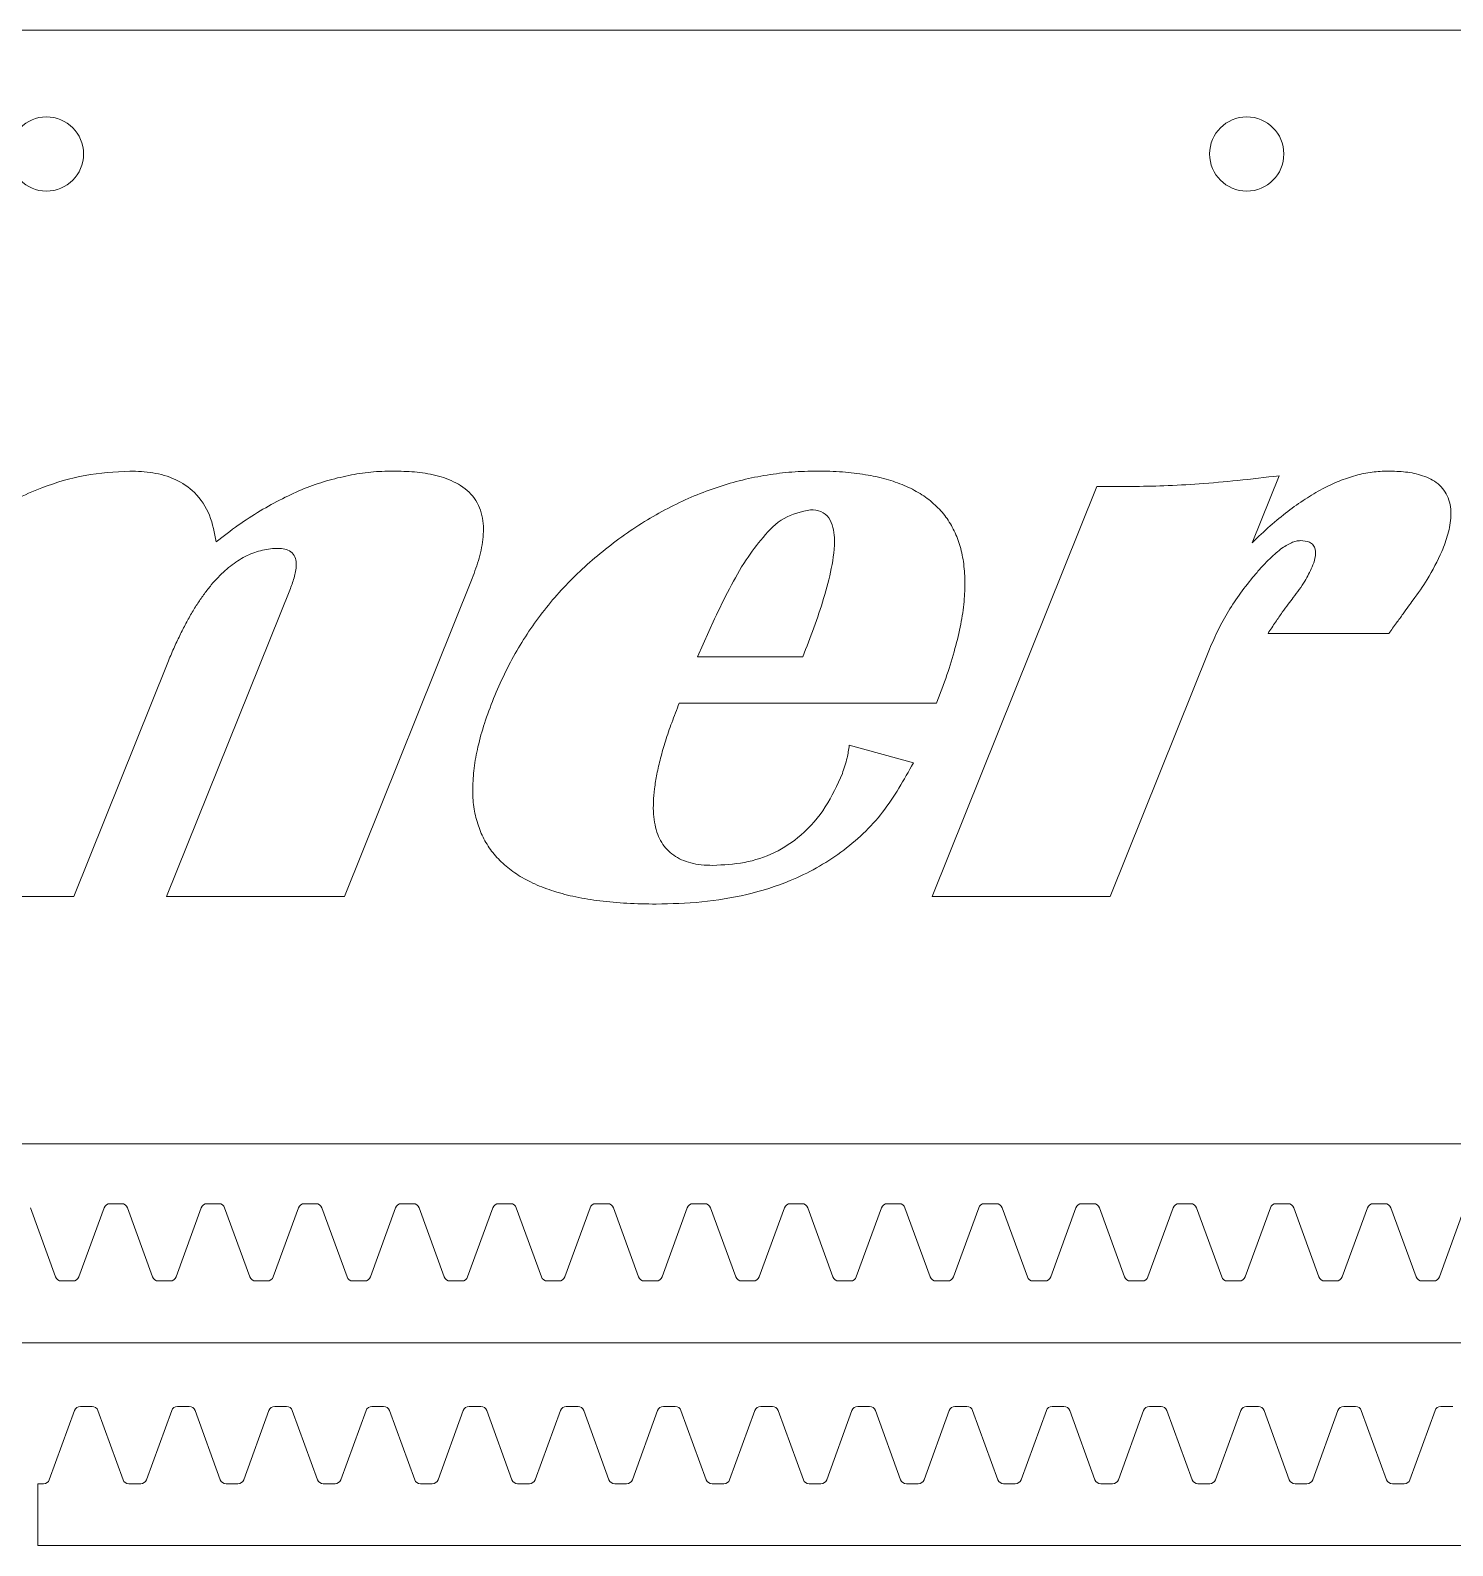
# Model space of a CAD drawing. Header units: millimetres. Extents: x 8 to 1030, y 631 to 832.
# Drawn here: x 516.8 to 631.7, y 709.3 to 831.7 of the extents above; entities that cross this region are included whole.
import ezdxf

# ---------------------------------------------------------------- set-up
doc = ezdxf.new("R2010")
doc.units = ezdxf.units.MM

msp = doc.modelspace()

# ---------------------------------------------------------------- linework, layer by layer
at = {"color": 7, "linetype": 'Continuous', "lineweight": 15}
for p, q in [((33.08, 831.75), (1003.08, 831.75)), ((617.7, 795.74), (615.52, 790.33)), ((589.66, 761.75), (602.97, 794.87)), ((602.97, 794.87), (605.77, 794.87)), ((527.79, 761.75), (537.79, 786.62)), ((552.49, 787.44), (542.16, 761.75)), ((572.08, 784.19), (570.69, 781.12)), ((626.57, 783), (616.8, 783)), ((612.07, 781.74), (604.04, 761.75)), ((527.83, 780.51), (520.29, 761.75)), ((570.69, 781.12), (579.2, 781.12)), ((590, 777.37), (569.22, 777.37)), ((582.96, 773.96), (588.14, 772.54)), ((520.29, 761.75), (505.91, 761.75)), ((542.16, 761.75), (527.79, 761.75)), ((604.04, 761.75), (589.66, 761.75)), ((8.08, 741.75), (1028.08, 741.75)), ((518.81, 730.99), (516.78, 736.58)), ((522.74, 736.58), (520.7, 730.99)), ((524.16, 736.91), (523.21, 736.91)), ((526.66, 730.99), (524.63, 736.58)), ((530.59, 736.58), (528.56, 730.99)), ((532.01, 736.91), (531.06, 736.91)), ((534.52, 730.99), (532.48, 736.58)), ((538.45, 736.58), (536.41, 730.99)), ((539.87, 736.91), (538.92, 736.91)), ((542.37, 730.99), (540.34, 736.58)), ((546.3, 736.58), (544.26, 730.99)), ((547.72, 736.91), (546.77, 736.91)), ((550.23, 730.99), (548.19, 736.58)), ((554.15, 736.58), (552.12, 730.99)), ((555.58, 736.91), (554.62, 736.91)), ((558.08, 730.99), (556.05, 736.58)), ((562.01, 736.58), (559.97, 730.99)), ((563.43, 736.91), (562.48, 736.91)), ((565.93, 730.99), (563.9, 736.58)), ((569.86, 736.58), (567.83, 730.99)), ((571.28, 736.91), (570.33, 736.91)), ((573.79, 730.99), (571.75, 736.58)), ((577.72, 736.58), (575.68, 730.99)), ((579.14, 736.91), (578.19, 736.91)), ((581.64, 730.99), (579.61, 736.58)), ((585.57, 736.58), (583.53, 730.99)), ((586.99, 736.91), (586.04, 736.91)), ((589.5, 730.99), (587.46, 736.58)), ((593.42, 736.58), (591.39, 730.99)), ((594.85, 736.91), (593.89, 736.91)), ((597.35, 730.99), (595.32, 736.58)), ((601.28, 736.58), (599.24, 730.99)), ((602.7, 736.91), (601.75, 736.91)), ((605.2, 730.99), (603.17, 736.58)), ((609.13, 736.58), (607.1, 730.99)), ((610.55, 736.91), (609.6, 736.91)), ((613.06, 730.99), (611.02, 736.58)), ((616.99, 736.58), (614.95, 730.99)), ((618.41, 736.91), (617.46, 736.91)), ((620.91, 730.99), (618.88, 736.58)), ((624.84, 736.58), (622.8, 730.99)), ((626.26, 736.91), (625.31, 736.91)), ((628.77, 730.99), (626.73, 736.58)), ((632.69, 736.58), (630.66, 730.99)), ((520.23, 730.66), (519.28, 730.66)), ((528.09, 730.66), (527.13, 730.66)), ((535.94, 730.66), (534.99, 730.66)), ((543.79, 730.66), (542.84, 730.66)), ((551.65, 730.66), (550.7, 730.66)), ((559.5, 730.66), (558.55, 730.66)), ((567.36, 730.66), (566.4, 730.66)), ((575.21, 730.66), (574.26, 730.66)), ((583.06, 730.66), (582.11, 730.66)), ((590.92, 730.66), (589.97, 730.66)), ((598.77, 730.66), (597.82, 730.66)), ((606.63, 730.66), (605.67, 730.66)), ((614.48, 730.66), (613.53, 730.66)), ((622.33, 730.66), (621.38, 730.66)), ((630.19, 730.66), (629.24, 730.66)), ((9.25, 725.66), (1030.27, 725.66)), ((520.35, 720.19), (518.31, 714.6)), ((521.77, 720.52), (520.82, 720.52)), ((524.27, 714.6), (522.24, 720.19)), ((528.2, 720.19), (526.17, 714.6)), ((529.62, 720.52), (528.67, 720.52)), ((532.13, 714.6), (530.09, 720.19)), ((536.06, 720.19), (534.02, 714.6)), ((537.48, 720.52), (536.53, 720.52)), ((539.98, 714.6), (537.95, 720.19)), ((543.91, 720.19), (541.87, 714.6)), ((545.33, 720.52), (544.38, 720.52)), ((547.84, 714.6), (545.8, 720.19)), ((551.76, 720.19), (549.73, 714.6)), ((553.19, 720.52), (552.23, 720.52)), ((555.69, 714.6), (553.66, 720.19)), ((559.62, 720.19), (557.58, 714.6)), ((561.04, 720.52), (560.09, 720.52)), ((563.54, 714.6), (561.51, 720.19)), ((567.47, 720.19), (565.44, 714.6)), ((568.89, 720.52), (567.94, 720.52)), ((571.4, 714.6), (569.36, 720.19)), ((575.33, 720.19), (573.29, 714.6)), ((576.75, 720.52), (575.8, 720.52)), ((579.25, 714.6), (577.22, 720.19)), ((583.18, 720.19), (581.14, 714.6)), ((584.6, 720.52), (583.65, 720.52)), ((587.11, 714.6), (585.07, 720.19)), ((591.03, 720.19), (589, 714.6)), ((592.46, 720.52), (591.5, 720.52)), ((594.96, 714.6), (592.93, 720.19)), ((598.89, 720.19), (596.85, 714.6)), ((600.31, 720.52), (599.36, 720.52)), ((602.81, 714.6), (600.78, 720.19)), ((606.74, 720.19), (604.71, 714.6)), ((608.16, 720.52), (607.21, 720.52)), ((610.67, 714.6), (608.63, 720.19)), ((614.6, 720.19), (612.56, 714.6)), ((616.02, 720.52), (615.07, 720.52)), ((618.52, 714.6), (616.49, 720.19)), ((622.45, 720.19), (620.41, 714.6)), ((623.87, 720.52), (622.92, 720.52)), ((626.38, 714.6), (624.34, 720.19)), ((630.3, 720.19), (628.27, 714.6)), ((631.73, 720.52), (630.77, 720.52)), ((517.37, 714.27), (517.37, 709.27)), ((517.84, 714.27), (517.37, 714.27)), ((525.7, 714.27), (524.74, 714.27)), ((533.55, 714.27), (532.6, 714.27)), ((541.4, 714.27), (540.45, 714.27)), ((549.26, 714.27), (548.31, 714.27)), ((557.11, 714.27), (556.16, 714.27)), ((564.97, 714.27), (564.01, 714.27)), ((572.82, 714.27), (571.87, 714.27)), ((580.67, 714.27), (579.72, 714.27)), ((588.53, 714.27), (587.58, 714.27)), ((596.38, 714.27), (595.43, 714.27)), ((604.24, 714.27), (603.28, 714.27)), ((612.09, 714.27), (611.14, 714.27)), ((619.94, 714.27), (618.99, 714.27)), ((627.8, 714.27), (626.85, 714.27)), ((517.37, 709.27), (1020.02, 709.27))]:
    msp.add_line(p, q, dxfattribs=at)
for centre in [(518.08, 821.75), (615.08, 821.75)]:
    msp.add_circle(centre, 3, dxfattribs=at)
for centre, start, end in [((523.21, 736.41), 90, 160), ((524.16, 736.41), 20, 90), ((531.06, 736.41), 90, 160), ((532.01, 736.41), 20, 90), ((538.92, 736.41), 90, 160), ((539.87, 736.41), 20, 90), ((546.77, 736.41), 90, 160), ((547.72, 736.41), 20, 90), ((554.62, 736.41), 90, 160), ((555.58, 736.41), 20, 90), ((562.48, 736.41), 90, 160), ((563.43, 736.41), 20, 90), ((570.33, 736.41), 90, 160), ((571.28, 736.41), 20, 90), ((578.19, 736.41), 90, 160), ((579.14, 736.41), 20, 90), ((586.04, 736.41), 90, 160), ((586.99, 736.41), 20, 90), ((593.89, 736.41), 90, 160), ((594.85, 736.41), 20, 90), ((601.75, 736.41), 90, 160), ((602.7, 736.41), 20, 90), ((609.6, 736.41), 90, 160), ((610.55, 736.41), 20, 90), ((617.46, 736.41), 90, 160), ((618.41, 736.41), 20, 90), ((625.31, 736.41), 90, 160), ((626.26, 736.41), 20, 90), ((519.28, 731.16), 200, 270), ((520.23, 731.16), 270, 340), ((527.13, 731.16), 200, 270), ((528.09, 731.16), 270, 340), ((534.99, 731.16), 200, 270), ((535.94, 731.16), 270, 340), ((542.84, 731.16), 200, 270), ((543.79, 731.16), 270, 340), ((550.7, 731.16), 200, 270), ((551.65, 731.16), 270, 340), ((558.55, 731.16), 200, 270), ((559.5, 731.16), 270, 340), ((566.4, 731.16), 200, 270), ((567.36, 731.16), 270, 340), ((574.26, 731.16), 200, 270), ((575.21, 731.16), 270, 340), ((582.11, 731.16), 200, 270), ((583.06, 731.16), 270, 340), ((589.97, 731.16), 200, 270), ((590.92, 731.16), 270, 340), ((597.82, 731.16), 200, 270), ((598.77, 731.16), 270, 340), ((605.67, 731.16), 200, 270), ((606.63, 731.16), 270, 340), ((613.53, 731.16), 200, 270), ((614.48, 731.16), 270, 340), ((621.38, 731.16), 200, 270), ((622.33, 731.16), 270, 340), ((629.24, 731.16), 200, 270), ((630.19, 731.16), 270, 340), ((520.82, 720.02), 90, 160), ((521.77, 720.02), 20, 90), ((528.67, 720.02), 90, 160), ((529.62, 720.02), 20, 90), ((536.53, 720.02), 90, 160), ((537.48, 720.02), 20, 90), ((544.38, 720.02), 90, 160), ((545.33, 720.02), 20, 90), ((552.23, 720.02), 90, 160), ((553.19, 720.02), 20, 90), ((560.09, 720.02), 90, 160), ((561.04, 720.02), 20, 90), ((567.94, 720.02), 90, 160), ((568.89, 720.02), 20, 90), ((575.8, 720.02), 90, 160), ((576.75, 720.02), 20, 90), ((583.65, 720.02), 90, 160), ((584.6, 720.02), 20, 90), ((591.5, 720.02), 90, 160), ((592.46, 720.02), 20, 90), ((599.36, 720.02), 90, 160), ((600.31, 720.02), 20, 90), ((607.21, 720.02), 90, 160), ((608.16, 720.02), 20, 90), ((615.07, 720.02), 90, 160), ((616.02, 720.02), 20, 90), ((622.92, 720.02), 90, 160), ((623.87, 720.02), 20, 90), ((630.77, 720.02), 90, 160), ((517.84, 714.77), 270, 340), ((524.74, 714.77), 200, 270), ((525.7, 714.77), 270, 340), ((532.6, 714.77), 200, 270), ((533.55, 714.77), 270, 340), ((540.45, 714.77), 200, 270), ((541.4, 714.77), 270, 340), ((548.31, 714.77), 200, 270), ((549.26, 714.77), 270, 340), ((556.16, 714.77), 200, 270), ((557.11, 714.77), 270, 340), ((564.01, 714.77), 200, 270), ((564.97, 714.77), 270, 340), ((571.87, 714.77), 200, 270), ((572.82, 714.77), 270, 340), ((579.72, 714.77), 200, 270), ((580.67, 714.77), 270, 340), ((587.58, 714.77), 200, 270), ((588.53, 714.77), 270, 340), ((595.43, 714.77), 200, 270), ((596.38, 714.77), 270, 340), ((603.28, 714.77), 200, 270), ((604.24, 714.77), 270, 340), ((611.14, 714.77), 200, 270), ((612.09, 714.77), 270, 340), ((618.99, 714.77), 200, 270), ((619.94, 714.77), 270, 340), ((626.85, 714.77), 200, 270), ((627.8, 714.77), 270, 340)]:
    msp.add_arc(centre, 0.5, start, end, dxfattribs=at)
for points, knots in [([(509.8, 790.07), (511.03, 790.99), (513.5, 792.84), (517.36, 794.75), (521.18, 795.91), (523.6, 796.05), (524.81, 796.12)], [0, 0, 0, 0, 0.2801, 0.560051, 0.780041, 1, 1, 1, 1]), ([(524.81, 796.12), (525.44, 796.1), (526.69, 796.05), (528.52, 795.53), (530.21, 794.41), (531.39, 792.59), (531.66, 791.13), (531.8, 790.4)], [0, 0, 0, 0, 0.1869775, 0.3739467, 0.560398, 0.7798709, 1, 1, 1, 1]), ([(531.8, 790.4), (532.39, 790.86), (533.53, 791.74), (535.32, 792.91), (537.11, 793.9), (538.89, 794.72), (540.68, 795.35), (542.49, 795.78), (544.29, 796.08), (545.49, 796.11), (546.09, 796.12)], [0.0000007, 0.0000007, 0.0000007, 0.0000007, 0.1417598, 0.2770792, 0.407153, 0.5316328, 0.6522769, 0.7701544, 0.8853602, 0.9999993, 0.9999993, 0.9999993, 0.9999993]), ([(546.09, 796.12), (546.67, 796.11), (547.83, 796.09), (549.56, 795.82), (551.21, 795.25), (552.64, 794.18), (553.4, 792.55), (553.43, 790.79), (553.09, 789.08), (552.69, 787.99), (552.49, 787.44)], [0, 0, 0, 0, 0.125271, 0.250534, 0.375662, 0.500224, 0.624593, 0.749526, 0.874705, 1, 1, 1, 1]), ([(554.21, 777.74), (554.5, 778.41), (555.06, 779.72), (556.07, 781.61), (557.2, 783.4), (558.46, 785.11), (559.85, 786.71), (561.37, 788.23), (563.03, 789.65), (564.78, 790.99), (566.62, 792.19), (568.5, 793.24), (570.41, 794.13), (572.35, 794.85), (574.31, 795.43), (576.31, 795.82), (578.33, 796.08), (579.68, 796.11), (580.37, 796.12)], [0, 0, 0, 0, 0.063814, 0.126552, 0.189319, 0.251823, 0.314423, 0.377677, 0.442123, 0.507628, 0.572857, 0.636537, 0.698633, 0.759629, 0.81972, 0.879765, 0.939646, 1, 1, 1, 1]), ([(580.37, 796.12), (581.05, 796.11), (582.36, 796.1), (584.22, 795.86), (585.9, 795.52), (587.38, 794.99), (588.69, 794.35), (589.78, 793.52), (590.71, 792.57), (591.4, 791.44), (591.92, 790.18), (592.22, 788.77), (592.33, 787.22), (592.26, 785.52), (591.99, 783.68), (591.5, 781.71), (590.86, 779.57), (590.3, 778.13), (590, 777.37)], [0, 0, 0, 0, 0.075694, 0.144641, 0.207669, 0.26498, 0.317987, 0.367917, 0.416078, 0.464155, 0.513593, 0.566383, 0.623107, 0.68548, 0.753545, 0.828692, 0.910402, 1, 1, 1, 1]), ([(615.52, 790.33), (616, 790.79), (616.92, 791.68), (618.36, 792.85), (619.77, 793.86), (621.15, 794.68), (622.52, 795.33), (623.86, 795.78), (625.19, 796.07), (626.07, 796.11), (626.5, 796.12)], [0, 0, 0, 0, 0.156463, 0.3015752, 0.4370728, 0.5637553, 0.6815785, 0.7925445, 0.8984094, 0.9999989, 0.9999989, 0.9999989, 0.9999989]), ([(626.5, 796.12), (626.97, 796.11), (627.92, 796.09), (629.31, 795.8), (630.61, 795.19), (631.49, 793.97), (631.65, 792.48), (631.38, 791.02), (631.04, 790.09), (630.86, 789.63)], [0, 0, 0, 0, 0.140479, 0.280725, 0.420548, 0.559573, 0.705849, 0.852858, 1, 1, 1, 1]), ([(605.77, 794.87), (606.64, 794.89), (608.46, 794.92), (611.32, 795.08), (614.43, 795.36), (616.58, 795.61), (617.7, 795.74)], [0, 0, 0, 0, 0.217847, 0.457204, 0.717601, 1, 1, 1, 1]), ([(579.84, 793), (579.09, 792.83), (577.58, 792.49), (575.95, 790.78), (573.97, 788.14), (572.86, 785.82), (572.08, 784.19)], [0, 0, 0, 0, 0.1851252, 0.3719218, 0.5590685, 1, 1, 1, 1]), ([(579.2, 781.12), (579.51, 781.9), (580.12, 783.45), (580.91, 785.83), (581.56, 788.24), (581.83, 790.19), (581.68, 791.58), (581.36, 792.37), (580.68, 792.93), (580.12, 792.98), (579.84, 793)], [0, 0, 0, 0, 0.187794, 0.375588, 0.563341, 0.750699, 0.813215, 0.875593, 0.93762, 1, 1, 1, 1]), ([(619.43, 790.5), (619.31, 790.49), (619.05, 790.48), (618.67, 790.32), (618.24, 790.11), (617.8, 789.79), (617.31, 789.39), (616.8, 788.9), (616.25, 788.33), (615.49, 787.45), (614.58, 786.29), (613.59, 784.82), (612.76, 783.3), (612.3, 782.26), (612.07, 781.74)], [0, 0, 0, 0, 0.0300438, 0.065195, 0.1052582, 0.1517367, 0.204202, 0.2646377, 0.3315097, 0.4061828, 0.5598251, 0.7093554, 0.855982, 1, 1, 1, 1]), ([(620.37, 788.37), (620.45, 788.6), (620.63, 789.06), (620.69, 789.7), (620.47, 790.16), (620.06, 790.46), (619.68, 790.48), (619.43, 790.5)], [0, 0, 0, 0, 0.251048, 0.501276, 0.625372, 0.750797, 1, 1, 1, 1]), ([(536.82, 789.87), (536.61, 789.87), (536.17, 789.85), (535.53, 789.74), (534.9, 789.55), (534.28, 789.3), (533.68, 788.96), (533.08, 788.56), (532.51, 788.07), (531.94, 787.53), (531.38, 786.91), (530.84, 786.2), (530.3, 785.44), (529.78, 784.6), (529.28, 783.68), (528.78, 782.69), (528.29, 781.63), (527.98, 780.89), (527.83, 780.51)], [0, 0, 0, 0, 0.0469728, 0.0945063, 0.1419335, 0.1903507, 0.2399622, 0.2921758, 0.3466598, 0.4039346, 0.4642898, 0.5290887, 0.5968906, 0.6686557, 0.7449706, 0.8253501, 0.9105425, 1, 1, 1, 1]), ([(537.79, 786.62), (537.91, 786.95), (538.17, 787.61), (538.3, 788.49), (538.2, 789.21), (537.85, 789.64), (537.35, 789.85), (537, 789.87), (536.82, 789.87)], [0, 0, 0, 0, 0.250475, 0.500383, 0.62539, 0.749747, 0.874782, 1, 1, 1, 1]), ([(630.86, 789.63), (630.49, 788.86), (629.83, 787.48), (628.92, 786.25), (628.52, 785.71)], [0, 0, 0, 0, 0.559758, 1, 1, 1, 1]), ([(618.84, 785.9), (619.17, 786.33), (619.76, 787.11), (620.18, 787.98), (620.37, 788.37)], [0, 0, 0, 0, 0.560064, 1, 1, 1, 1]), ([(616.8, 783), (617, 783.31), (617.38, 783.88), (617.92, 784.67), (618.4, 785.33), (618.71, 785.72), (618.84, 785.9)], [0, 0, 0, 0, 0.3099625, 0.5810243, 0.8095101, 0.999998, 0.999998, 0.999998, 0.999998]), ([(628.52, 785.71), (628.4, 785.54), (628.13, 785.17), (627.7, 784.54), (627.15, 783.81), (626.77, 783.28), (626.57, 783)], [0, 0, 0, 0, 0.1863483, 0.4147921, 0.6863586, 1, 1, 1, 1]), ([(567.35, 761.12), (566.56, 761.14), (565.04, 761.16), (562.87, 761.35), (560.9, 761.67), (559.14, 762.11), (557.58, 762.7), (556.22, 763.41), (555.08, 764.26), (554.13, 765.25), (553.4, 766.37), (552.89, 767.63), (552.57, 769), (552.51, 770.52), (552.61, 772.15), (552.94, 773.91), (553.47, 775.8), (553.96, 777.08), (554.21, 777.74)], [0, 0, 0, 0, 0.086907, 0.166593, 0.239058, 0.305476, 0.365895, 0.421391, 0.473228, 0.522538, 0.570631, 0.619361, 0.670352, 0.725144, 0.784975, 0.849981, 0.921627, 1, 1, 1, 1]), ([(569.22, 777.37), (569.02, 776.84), (568.62, 775.83), (568.11, 774.34), (567.71, 772.96), (567.41, 771.67), (567.21, 770.49), (567.12, 769.41), (567.12, 768.43), (567.25, 767.55), (567.45, 766.77), (567.78, 766.09), (568.22, 765.51), (568.77, 765.05), (569.41, 764.68), (570.17, 764.43), (571.02, 764.27), (571.62, 764.26), (571.94, 764.25)], [0, 0, 0, 0, 0.103642, 0.199115, 0.286953, 0.366822, 0.439708, 0.505299, 0.564732, 0.618186, 0.666922, 0.711842, 0.755108, 0.798103, 0.842553, 0.89029, 0.942276, 1, 1, 1, 1]), ([(582.4, 771.67), (582.54, 772.09), (582.8, 772.83), (582.91, 773.61), (582.96, 773.96)], [0, 0, 0, 0, 0.559692, 1, 1, 1, 1]), ([(588.14, 772.54), (587.38, 771.17), (585.85, 768.42), (582.39, 765.15), (578.55, 763.02), (574.69, 761.82), (571.04, 761.22), (568.58, 761.15), (567.35, 761.12)], [0, 0, 0, 0, 0.186569, 0.373059, 0.5595922, 0.7063361, 0.853147, 1, 1, 1, 1]), ([(571.94, 764.25), (572.79, 764.29), (574.5, 764.38), (576.97, 765.19), (579.25, 766.71), (581.15, 768.91), (581.98, 770.75), (582.4, 771.67)], [0, 0, 0, 0, 0.1867415, 0.3734698, 0.5600262, 0.7799323, 1, 1, 1, 1])]:
    msp.add_open_spline(points, degree=3, knots=knots, dxfattribs=at)

doc.saveas('drawing.dxf')
